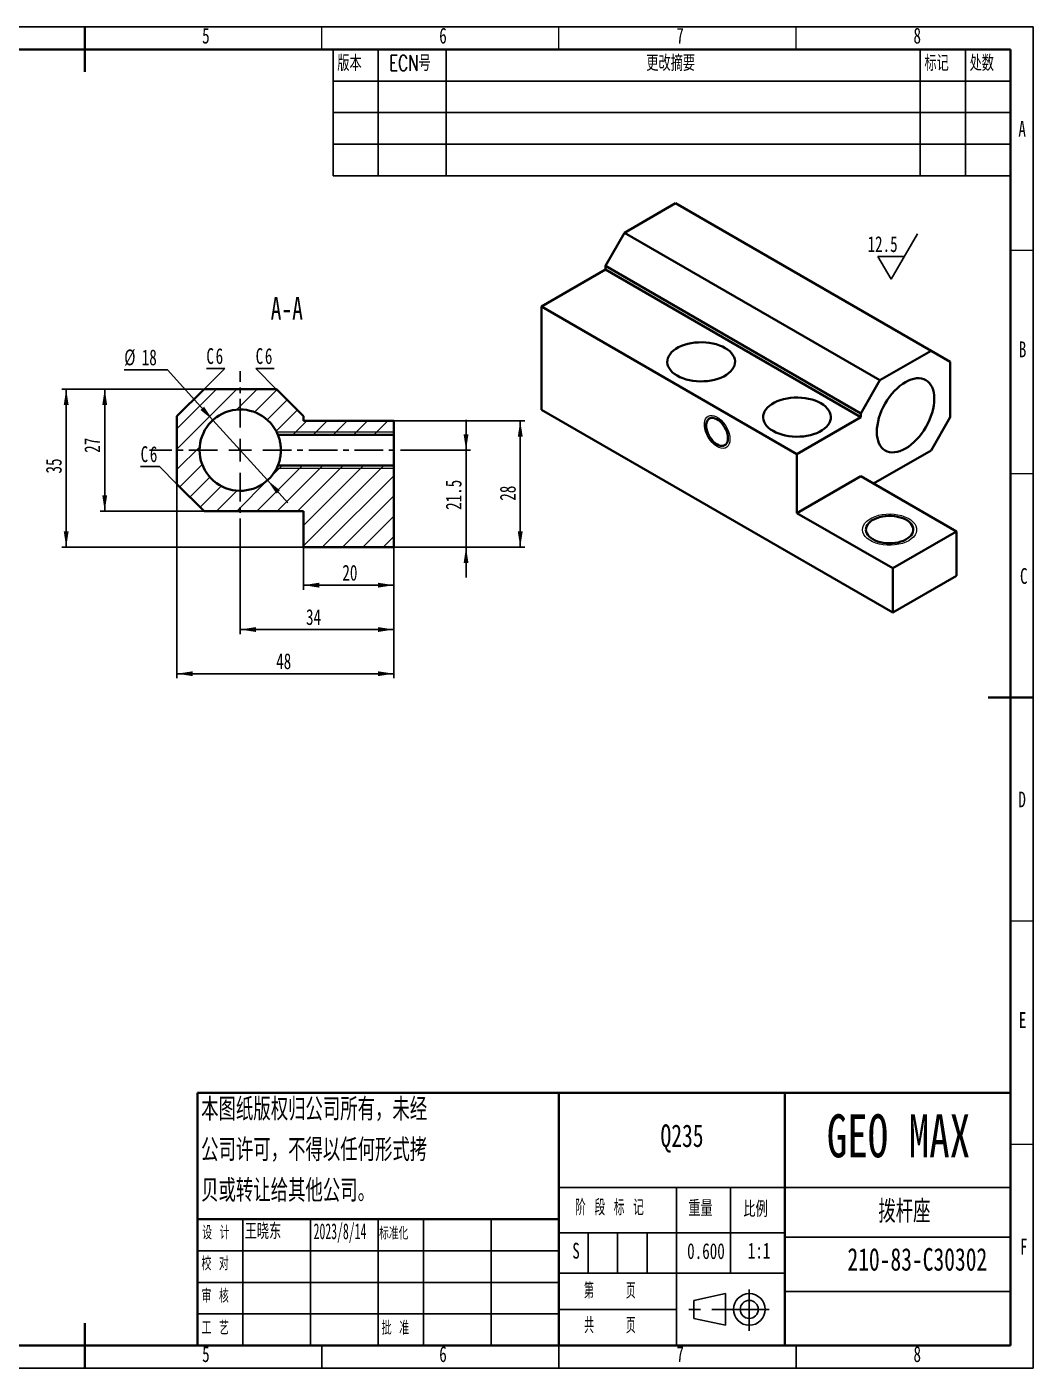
# Model space of a CAD drawing. Header units: millimetres. Extents: x 0 to 420, y 0 to 297.
# Drawn here: x 197.2 to 420, y 0 to 297 of the extents above; entities that cross this region are included whole.
import ezdxf

# ---------------------------------------------------------------- set-up
doc = ezdxf.new("R2010")
doc.units = ezdxf.units.MM
for name, pattern in [('CENTER', [10.16, 6.35, -1.27, 1.27, -1.27]), ('CENTERX2', [20.32, 12.7, -2.54, 2.54, -2.54]), ('HIDDEN', [1.905, 1.27, -0.635])]:
    doc.linetypes.add(name, pattern=pattern)
for name, color, linetype in [('中心线', 1, 'CENTER'), ('注释层', 5, 'Continuous'), ('细实线', 7, 'Continuous')]:
    doc.layers.add(name, color=color, linetype=linetype)
doc.layers.add('粗实线', color=7, linetype='Continuous', lineweight=35)
doc.layers.add('粗虚线', color=7, linetype='HIDDEN', lineweight=35)
doc.styles.add('SLDTEXTSTYLE0', font='TXT', dxfattribs={"width": 0.7, "bigfont": 'bigfont'})
doc.styles.add('SLDTEXTSTYLE1', font='TXT', dxfattribs={"width": 0.7})
doc.styles.add('SLDTEXTSTYLE3', font='TXT', dxfattribs={"width": 0.566667, "bigfont": 'bigfont'})
doc.styles.add('SLDTEXTSTYLE4', font='TXT', dxfattribs={"width": 0.633333, "bigfont": 'bigfont'})
doc.styles.add('SLDTEXTSTYLE5', font='TXT', dxfattribs={"width": 0.614286, "bigfont": 'bigfont'})
doc.styles.add('SLDTEXTSTYLE6', font='TXT', dxfattribs={"width": 0.545403})
doc.dimstyles.new('SLDDIMSTYLE0', dxfattribs={"dimtxt": 3.5, "dimasz": 3.5, "dimexe": 0, "dimexo": 0.0625, "dimgap": 0.875, "dimtad": 2, "dimdec": 3, "dimrnd": 1e-09, "dimzin": 12, "dimdsep": 46, "dimtxsty": 'SLDTEXTSTYLE1', "dimsah": 1, "dimcen": 0.09, "dimadec": 0, "dimazin": 3, "dimtfac": 1, "dimtdec": 3, "dimtofl": 0, "dimtmove": 0, "dimatfit": 3, "dimfxl": 0, "dimfrac": 2, "dimtolj": 1, "dimtzin": 12, "dimarcsym": 0})
doc.dimstyles.new('SLDDIMSTYLE1', dxfattribs={"dimtxt": 3.5, "dimasz": 3.5, "dimexe": 0, "dimexo": 0.0625, "dimgap": 0.875, "dimtad": 2, "dimdec": 3, "dimrnd": 1e-09, "dimzin": 12, "dimdsep": 46, "dimtxsty": 'SLDTEXTSTYLE1', "dimsah": 1, "dimcen": 0.09, "dimadec": 0, "dimazin": 3, "dimtfac": 1, "dimtdec": 3, "dimtmove": 0, "dimatfit": 0, "dimfxl": 0, "dimfrac": 2, "dimtolj": 1, "dimtzin": 12, "dimarcsym": 0})
doc.dimstyles.new('SLDDIMSTYLE3', dxfattribs={"dimtxt": 3.5, "dimasz": 3.5, "dimexe": 0, "dimexo": 0.0625, "dimgap": 0.875, "dimtad": 0, "dimtih": 1, "dimtoh": 1, "dimdec": 3, "dimrnd": 1e-09, "dimzin": 12, "dimdsep": 46, "dimtxsty": 'SLDTEXTSTYLE1', "dimsah": 1, "dimcen": 0, "dimadec": 0, "dimazin": 3, "dimtfac": 1, "dimtdec": 3, "dimtmove": 0, "dimatfit": 3, "dimfxl": 0, "dimfrac": 2, "dimtolj": 1, "dimtzin": 12, "dimarcsym": 0})

# ---------------------------------------------------------------- blocks, each defined once
blk = doc.blocks.new('SW_NOTE_0_1')
at = {"layer": '注释层', "color": 0, "char_height": 5, "attachment_point": 1, "style": 'SLDTEXTSTYLE0'}
for s, insert in [('本图纸版权归公司所有，未经', (0, 6.45)), ('公司许可，不得以任何形式拷', (0, -2.55)), ('贝或转让给其他公司。', (0, -11.55))]:
    blk.add_mtext(s, dxfattribs=dict(at, insert=insert))
blk = doc.blocks.new('SW_SFSYMBOL_0')
at = {"layer": '注释层', "color": 0}
for p, q in [((5.2, -5), (11.1, 5)), ((5.2, -5), (2.25, 0)), ((8.15, 0), (2.25, 0))]:
    blk.add_line(p, q, dxfattribs=at)
at = {"layer": '注释层', "color": 0, "insert": (0, 4.51), "char_height": 3.5, "attachment_point": 1, "style": 'SLDTEXTSTYLE1'}
blk.add_mtext('12.5', dxfattribs=at)
blk = doc.blocks.new('SW_TABLEANNOTATION_0')
at = {"layer": '注释层', "color": 0}
for p, q in [((0, 0), (0, -7)), ((0, 0), (10, 0)), ((0, 0), (0, -28)), ((150, 0), (0, 0)), ((10, 0), (10, -7)), ((10, 0), (25, 0)), ((25, 0), (25, -7)), ((25, 0), (130, 0)), ((130, 0), (130, -7)), ((130, 0), (140, 0)), ((140, 0), (140, -7)), ((140, 0), (150, 0)), ((150, 0), (150, -7)), ((150, -28), (150, 0)), ((0, -7), (0, -14)), ((0, -7), (10, -7)), ((10, -7), (10, -14)), ((10, -7), (25, -7)), ((25, -7), (25, -14)), ((25, -7), (130, -7)), ((130, -7), (130, -14)), ((130, -7), (140, -7)), ((140, -7), (140, -14)), ((140, -7), (150, -7)), ((150, -7), (150, -14)), ((0, -14), (0, -21)), ((0, -14), (10, -14)), ((10, -14), (10, -21)), ((10, -14), (25, -14)), ((25, -14), (25, -21)), ((25, -14), (130, -14)), ((130, -14), (130, -21)), ((130, -14), (140, -14)), ((140, -14), (140, -21)), ((140, -14), (150, -14)), ((150, -14), (150, -21)), ((0, -21), (0, -28)), ((0, -21), (10, -21)), ((10, -21), (10, -28)), ((10, -21), (25, -21)), ((25, -21), (25, -28)), ((25, -21), (130, -21)), ((130, -21), (130, -28)), ((130, -21), (140, -21)), ((140, -21), (140, -28)), ((140, -21), (150, -21)), ((150, -21), (150, -28)), ((0, -28), (10, -28)), ((0, -28), (150, -28)), ((10, -28), (25, -28)), ((25, -28), (130, -28)), ((130, -28), (140, -28)), ((140, -28), (150, -28))]:
    blk.add_line(p, q, dxfattribs=at)
at = {"layer": '注释层', "color": 0, "char_height": 3.5, "attachment_point": 1, "style": 'SLDTEXTSTYLE0'}
for s, insert in [('版本', (0.93, -1.28)), ('ECN号', (12.41, -1.28)), ('更改摘要', (69.35, -1.28)), ('标记', (130.93, -1.28)), ('处数', (140.93, -1.28))]:
    blk.add_mtext(s, dxfattribs=dict(at, insert=insert))
blk = doc.blocks.new('_D_14')
at = {"layer": '注释层'}
for p, q in [((258.43, 181.77), (258.43, 172.37)), ((278.43, 181.77), (278.43, 172.37)), ((258.43, 173.37), (278.43, 173.37))]:
    blk.add_line(p, q, dxfattribs=at)
for points in [[(258.43, 173.37), (261.93, 172.83), (261.93, 173.91)], [(278.43, 173.37), (274.93, 173.91), (274.93, 172.83)]]:
    blk.add_solid(points, dxfattribs=at)
at = {"layer": '注释层', "insert": (267.05, 177.88), "char_height": 3.5, "attachment_point": 1, "style": 'SLDTEXTSTYLE1'}
blk.add_mtext('20', dxfattribs=at)
blk = doc.blocks.new('_D_15')
at = {"layer": '注释层'}
for p, q in [((294.43, 203.27), (294.43, 210)), ((282.11, 203.27), (295.43, 203.27)), ((294.43, 181.77), (294.43, 203.27)), ((278.43, 181.77), (295.43, 181.77)), ((294.43, 181.77), (294.43, 175.04))]:
    blk.add_line(p, q, dxfattribs=at)
for points in [[(294.43, 203.27), (294.97, 206.77), (293.89, 206.77)], [(294.43, 181.77), (293.89, 178.27), (294.97, 178.27)]]:
    blk.add_solid(points, dxfattribs=at)
at = {"layer": '注释层', "insert": (289.92, 190.04), "char_height": 3.5, "attachment_point": 1, "rotation": 90, "style": 'SLDTEXTSTYLE1'}
blk.add_mtext('21.5', dxfattribs=at)
blk = doc.blocks.new('_D_16')
at = {"layer": '注释层'}
for p, q in [((278.43, 209.77), (307.43, 209.77)), ((306.43, 209.77), (306.43, 181.77)), ((278.43, 181.77), (307.43, 181.77))]:
    blk.add_line(p, q, dxfattribs=at)
for points in [[(306.43, 209.77), (305.89, 206.27), (306.97, 206.27)], [(306.43, 181.77), (306.97, 185.27), (305.89, 185.27)]]:
    blk.add_solid(points, dxfattribs=at)
at = {"layer": '注释层', "insert": (301.92, 192.07), "char_height": 3.5, "attachment_point": 1, "rotation": 90, "style": 'SLDTEXTSTYLE1'}
blk.add_mtext('28', dxfattribs=at)
blk = doc.blocks.new('_D_17')
at = {"layer": '注释层'}
for p, q in [((244.43, 182.03), (244.43, 162.55)), ((278.43, 181.77), (278.43, 162.55)), ((278.43, 163.55), (244.43, 163.55))]:
    blk.add_line(p, q, dxfattribs=at)
for points in [[(244.43, 163.55), (247.93, 163.01), (247.93, 164.09)], [(278.43, 163.55), (274.93, 164.09), (274.93, 163.01)]]:
    blk.add_solid(points, dxfattribs=at)
at = {"layer": '注释层', "insert": (259, 168.06), "char_height": 3.5, "attachment_point": 1, "style": 'SLDTEXTSTYLE1'}
blk.add_mtext('34', dxfattribs=at)
blk = doc.blocks.new('_D_18')
at = {"layer": '注释层'}
for p, q in [((236.43, 216.77), (204.9, 216.77)), ((205.9, 181.77), (205.9, 216.77)), ((258.43, 181.77), (204.9, 181.77))]:
    blk.add_line(p, q, dxfattribs=at)
for points in [[(205.9, 216.77), (205.36, 213.27), (206.44, 213.27)], [(205.9, 181.77), (206.44, 185.27), (205.36, 185.27)]]:
    blk.add_solid(points, dxfattribs=at)
at = {"layer": '注释层', "insert": (201.39, 198.1), "char_height": 3.5, "attachment_point": 1, "rotation": 90, "style": 'SLDTEXTSTYLE1'}
blk.add_mtext('35', dxfattribs=at)
blk = doc.blocks.new('_D_19')
at = {"layer": '注释层'}
for p, q in [((236.43, 216.77), (213.43, 216.77)), ((214.43, 189.77), (214.43, 216.77)), ((236.43, 189.77), (213.43, 189.77))]:
    blk.add_line(p, q, dxfattribs=at)
for points in [[(214.43, 216.77), (213.89, 213.27), (214.97, 213.27)], [(214.43, 189.77), (214.97, 193.27), (213.89, 193.27)]]:
    blk.add_solid(points, dxfattribs=at)
at = {"layer": '注释层', "insert": (209.92, 202.67), "char_height": 3.5, "attachment_point": 1, "rotation": 90, "style": 'SLDTEXTSTYLE1'}
blk.add_mtext('27', dxfattribs=at)
blk = doc.blocks.new('_D_20')
at = {"layer": '注释层'}
for p, q in [((230.43, 195.77), (230.43, 152.77)), ((278.43, 181.77), (278.43, 152.77)), ((230.43, 153.77), (278.43, 153.77))]:
    blk.add_line(p, q, dxfattribs=at)
for points in [[(230.43, 153.77), (233.93, 153.23), (233.93, 154.3)], [(278.43, 153.77), (274.93, 154.3), (274.93, 153.23)]]:
    blk.add_solid(points, dxfattribs=at)
at = {"layer": '注释层', "insert": (252.4, 158.28), "char_height": 3.5, "attachment_point": 1, "style": 'SLDTEXTSTYLE1'}
blk.add_mtext('48', dxfattribs=at)
blk = doc.blocks.new('SW_CHAMFER_DIMENSION_0')
at = {"layer": '注释层', "color": 0}
for p, q in [((-0.51, -4.57), (4.06, 0)), ((4.06, 0), (0, 0))]:
    blk.add_line(p, q, dxfattribs=at)
at = {"layer": '注释层', "color": 0, "char_height": 3.5, "attachment_point": 1, "style": 'SLDTEXTSTYLE1'}
for s, insert in [('C', (0, 4.51)), ('6', (2.04, 4.51))]:
    blk.add_mtext(s, dxfattribs=dict(at, insert=insert))
blk = doc.blocks.new('SW_CHAMFER_DIMENSION_1')
at = {"layer": '注释层', "color": 0}
for p, q in [((4.2, 0), (0, 0)), ((8.05, -3.86), (4.2, 0))]:
    blk.add_line(p, q, dxfattribs=at)
at = {"layer": '注释层', "color": 0, "char_height": 3.5, "attachment_point": 1, "style": 'SLDTEXTSTYLE1'}
for s, insert in [('C', (0, 4.51)), ('6', (2.04, 4.51))]:
    blk.add_mtext(s, dxfattribs=dict(at, insert=insert))
blk = doc.blocks.new('SW_CHAMFER_DIMENSION_2')
at = {"layer": '注释层', "color": 0}
for p, q in [((4.58, -4.57), (0.01, 0)), ((0.01, 0), (4.07, 0))]:
    blk.add_line(p, q, dxfattribs=at)
at = {"layer": '注释层', "color": 0, "char_height": 3.5, "attachment_point": 1, "style": 'SLDTEXTSTYLE1'}
for s, insert in [('C', (0, 4.51)), ('6', (2.04, 4.51))]:
    blk.add_mtext(s, dxfattribs=dict(at, insert=insert))
blk = doc.blocks.new('_D_21')
at = {"layer": '注释层'}
for p, q in [((228.3, 221.05), (218.76, 221.05)), ((238.39, 209.93), (228.3, 221.05)), ((250.48, 196.6), (238.39, 209.93)), ((250.48, 196.6), (255, 191.62))]:
    blk.add_line(p, q, dxfattribs=at)
for points in [[(238.39, 209.93), (236.43, 212.89), (235.63, 212.16)], [(250.48, 196.6), (252.43, 193.65), (253.23, 194.37)]]:
    blk.add_solid(points, dxfattribs=at)
at = {"layer": '注释层', "char_height": 3.5, "attachment_point": 1, "style": 'SLDTEXTSTYLE1'}
for s, insert in [('%%c', (218.76, 225.56)), ('18', (222.63, 225.56))]:
    blk.add_mtext(s, dxfattribs=dict(at, insert=insert))
blk = doc.blocks.new('SW_CENTERMARKSYMBOL_2')
at = {"layer": '中心线', "color": 0}
for p, q in [((0, 5), (0, 17.52)), ((-5, 0), (-20.11, 0)), ((0, 0), (-2.5, 0)), ((0, 0), (0, 2.5)), ((0, 0), (0, -2.5)), ((0, 0), (2.5, 0)), ((5, 0), (37.68, 0)), ((0, -5), (0, -21.24))]:
    blk.add_line(p, q, dxfattribs=at)

msp = doc.modelspace()

# ---------------------------------------------------------------- hatches: boundary and pattern name
at = {"layer": '注释层', "linetype": 'Continuous', "lineweight": 18}
h = msp.add_hatch(dxfattribs=at)
h.set_pattern_fill('ANSI31', color=256, angle=3e-322, style=0)
edge = h.paths.add_edge_path(flags=0)
edge.add_line((252.433, 216.7661), (236.433, 216.7661))
edge.add_line((236.433, 216.7661), (230.433, 210.7661))
edge.add_line((230.433, 210.7661), (230.433, 195.7661))
edge.add_line((230.433, 195.7661), (236.433, 189.7661))
edge.add_line((236.433, 189.7661), (258.433, 189.7661))
edge.add_line((258.433, 189.7661), (258.433, 181.7661))
edge.add_line((258.433, 181.7661), (278.433, 181.7661))
edge.add_line((278.433, 181.7661), (278.433, 199.8661))
edge.add_line((278.433, 199.8661), (252.7661, 199.8661))
edge.add_arc((244.433, 203.2661), 9, 22.196101, 337.803899, ccw=False)
edge.add_line((252.7661, 206.6661), (278.433, 206.6661))
edge.add_line((278.433, 206.6661), (278.433, 209.7661))
edge.add_line((278.433, 209.7661), (258.433, 209.7661))
edge.add_line((258.433, 209.7661), (258.433, 210.7661))
edge.add_line((258.433, 210.7661), (252.433, 216.7661))

# ---------------------------------------------------------------- linework, layer by layer
at = {"color": 7, "linetype": 'Continuous', "lineweight": 35}
for p, q in [((340.829, 257.93), (329.5153, 251.3988)), ((397.3975, 225.2737), (340.829, 257.93)), ((325.2726, 244.0503), (329.5153, 251.3988)), ((329.5153, 251.3988), (386.0838, 218.7424)), ((381.8412, 211.394), (325.2726, 244.0503)), ((325.2726, 244.0503), (325.2726, 243.2338)), ((311.1305, 235.0697), (325.2726, 243.2338)), ((381.8412, 210.5774), (325.2726, 243.2338)), ((311.1305, 235.0697), (311.1305, 212.2065)), ((367.699, 202.4133), (311.1305, 235.0697)), ((397.3975, 225.2737), (386.0838, 218.7424)), ((401.6401, 222.8237), (397.3975, 225.2737)), ((401.6401, 210.5756), (401.6401, 222.8237)), ((386.0838, 218.7424), (381.8412, 211.394)), ((236.433, 216.7661), (230.433, 210.7661)), ((252.433, 216.7661), (236.433, 216.7661)), ((258.433, 210.7661), (252.433, 216.7661)), ((311.1305, 212.2065), (388.9122, 167.3041)), ((381.8412, 210.5774), (381.8412, 211.394)), ((230.433, 210.7661), (230.433, 195.7661)), ((258.433, 210.7661), (258.433, 209.7661)), ((258.433, 209.7661), (278.433, 209.7661)), ((278.433, 206.6661), (278.433, 209.7661)), ((381.8412, 210.5774), (367.699, 202.4133)), ((397.3975, 203.2271), (401.6401, 210.5756)), ((278.433, 206.6661), (252.7661, 206.6661)), ((278.433, 199.8661), (278.433, 206.6661)), ((367.699, 202.4133), (367.699, 189.3487)), ((397.3975, 203.2271), (384.67, 195.8797)), ((252.7661, 199.8661), (278.433, 199.8661)), ((278.433, 181.7661), (278.433, 199.8661)), ((381.8412, 197.5128), (367.699, 189.3487)), ((381.8412, 197.5128), (403.0544, 185.2667)), ((230.433, 195.7661), (236.433, 189.7661)), ((236.433, 189.7661), (258.433, 189.7661)), ((258.433, 181.7661), (258.433, 189.7661)), ((367.699, 189.3487), (388.9122, 177.1026)), ((403.0544, 185.2667), (388.9122, 177.1026)), ((403.0544, 175.4682), (403.0544, 185.2667)), ((278.433, 181.7661), (258.433, 181.7661)), ((388.9122, 167.3041), (388.9122, 177.1026)), ((388.9122, 167.3041), (403.0544, 175.4682))]:
    msp.add_line(p, q, dxfattribs=at)
at = {"color": 7, "linetype": 'Continuous', "lineweight": 18}
for p, q in [((278.433, 207.2661), (252.5441, 207.2661)), ((252.5441, 199.2661), (278.433, 199.2661))]:
    msp.add_line(p, q, dxfattribs=at)
at = {"color": 7, "linetype": 'Continuous', "lineweight": 25}
for p, q in [((252.5441, 207.2661), (252.5441, 207.1661)), ((252.5441, 199.3661), (252.5441, 199.2661))]:
    msp.add_line(p, q, dxfattribs=at)
at = {"color": 7, "linetype": 'Continuous', "lineweight": 35, "flags": 128}
for points in [[(341.1825, 219.762), (341.787, 219.449), (342.4466, 219.1755), (343.1535, 218.9447), (343.8995, 218.7595), (344.6758, 218.6219), (345.4733, 218.5335), (346.2827, 218.4955), (347.0945, 218.5082), (347.8992, 218.5715), (348.6872, 218.6846), (349.4495, 218.8463), (350.177, 219.0546), (350.8613, 219.307), (351.4942, 219.6008), (352.0685, 219.9323), (352.5772, 220.2976), (353.0146, 220.6927), (353.3754, 221.1126), (353.6555, 221.5527), (353.8514, 222.0076), (353.9611, 222.4722), (353.9831, 222.9408), (353.9172, 223.4081), (353.7641, 223.8685), (353.5258, 224.3166), (353.2049, 224.7473), (352.8052, 225.1554), (352.3314, 225.5361), (351.7891, 225.8851), (351.1846, 226.1981), (350.5251, 226.4716), (349.8182, 226.7024), (349.0722, 226.8876), (348.2958, 227.0252), (347.4983, 227.1136), (346.6889, 227.1516), (345.8771, 227.1389), (345.0725, 227.0756), (344.2844, 226.9625), (343.5221, 226.8008), (342.7946, 226.5925), (342.1104, 226.34), (341.4774, 226.0463), (340.9032, 225.7148), (340.3944, 225.3494), (339.957, 224.9544), (339.5962, 224.5344), (339.3162, 224.0944), (339.1202, 223.6395), (339.0106, 223.1749), (338.9886, 222.7063), (339.0545, 222.239), (339.2075, 221.7786), (339.4459, 221.3305), (339.7668, 220.8998), (340.1664, 220.4917), (340.6402, 220.111), (341.1825, 219.762)], [(398.1046, 214.6586), (398.074, 215.3612), (397.9823, 216.0217), (397.8306, 216.6337), (397.6202, 217.1912), (397.3532, 217.689), (397.0321, 218.1223), (396.6601, 218.4868), (396.2406, 218.779), (395.7779, 218.9962), (395.2763, 219.1362), (394.7406, 219.1977), (394.176, 219.1802), (393.588, 219.0837), (392.9822, 218.9092), (392.3644, 218.6583), (391.7406, 218.3336), (391.1169, 217.9381), (390.4991, 217.4757), (389.8933, 216.9507), (389.3053, 216.3683), (388.7407, 215.7341), (388.205, 215.0541), (387.7034, 214.3349), (387.2406, 213.5834), (386.8212, 212.8069), (386.4492, 212.0129), (386.1281, 211.209), (385.8611, 210.4029), (385.6507, 209.6024), (385.499, 208.8152), (385.4073, 208.0489), (385.3767, 207.3109), (385.4073, 206.6083), (385.499, 205.9478), (385.6507, 205.3359), (385.8611, 204.7783), (386.1281, 204.2805), (386.4492, 203.8473), (386.8212, 203.4828), (387.2406, 203.1905), (387.7034, 202.9734), (388.205, 202.8333), (388.7407, 202.7718), (389.3053, 202.7894), (389.8933, 202.8859), (390.4991, 203.0604), (391.1169, 203.3112), (391.7406, 203.6359), (392.3644, 204.0314), (392.9822, 204.4938), (393.588, 205.0188), (394.176, 205.6012), (394.7406, 206.2355), (395.2763, 206.9155), (395.7779, 207.6347), (396.2406, 208.3861), (396.6601, 209.1626), (397.0321, 209.9566), (397.3532, 210.7606), (397.6202, 211.5667), (397.8306, 212.3671), (397.9823, 213.1543), (398.074, 213.9206), (398.1046, 214.6586)], [(362.3957, 207.5159), (363.0002, 207.2028), (363.6598, 206.9293), (364.3667, 206.6986), (365.1127, 206.5134), (365.889, 206.3757), (366.6865, 206.2874), (367.4959, 206.2494), (368.3077, 206.2621), (369.1124, 206.3253), (369.9004, 206.4385), (370.6627, 206.6001), (371.3902, 206.8084), (372.0745, 207.0609), (372.7074, 207.3546), (373.2817, 207.6861), (373.7904, 208.0515), (374.2278, 208.4465), (374.5886, 208.8665), (374.8687, 209.3066), (375.0646, 209.7615), (375.1743, 210.226), (375.1963, 210.6947), (375.1304, 211.1619), (374.9773, 211.6223), (374.739, 212.0705), (374.4181, 212.5011), (374.0184, 212.9092), (373.5446, 213.29), (373.0023, 213.639), (372.3978, 213.952), (371.7383, 214.2255), (371.0314, 214.4562), (370.2854, 214.6415), (369.5091, 214.7791), (368.7115, 214.8674), (367.9021, 214.9055), (367.0903, 214.8928), (366.2857, 214.8295), (365.4976, 214.7164), (364.7353, 214.5547), (364.0078, 214.3464), (363.3236, 214.0939), (362.6906, 213.8002), (362.1164, 213.4687), (361.6076, 213.1033), (361.1702, 212.7083), (360.8094, 212.2883), (360.5294, 211.8483), (360.3334, 211.3933), (360.2238, 210.9288), (360.2018, 210.4602), (360.2677, 209.9929), (360.4207, 209.5325), (360.6591, 209.0844), (360.98, 208.6537), (361.3797, 208.2456), (361.8534, 207.8649), (362.3957, 207.5159)], [(352.4255, 205.923), (352.3944, 206.3864), (352.3018, 206.8736), (352.1501, 207.3722), (351.9433, 207.8692), (351.6868, 208.3517), (351.3871, 208.8073), (351.052, 209.2241), (350.6902, 209.5914), (350.3111, 209.8996), (349.9245, 210.1408), (349.5405, 210.3087), (349.1688, 210.3989), (348.8193, 210.4092), (348.5008, 210.3392), (348.2218, 210.1908), (347.9894, 209.9678), (347.8096, 209.676), (347.687, 209.3229), (347.625, 208.9177), (347.625, 208.4709), (347.687, 207.9941), (347.8096, 207.4996), (347.9894, 207.0002), (348.2218, 206.5088), (348.5008, 206.0382), (348.8193, 205.6006), (349.1688, 205.2073), (349.5405, 204.8684), (349.9245, 204.5928), (350.3111, 204.3876), (350.6902, 204.2582), (351.052, 204.2078), (351.3871, 204.2377), (351.6868, 204.3473), (351.9433, 204.5336), (352.1501, 204.7918), (352.3018, 205.1153), (352.3944, 205.4957), (352.4255, 205.923)], [(384.4928, 183.5318), (384.998, 183.2753), (385.5559, 183.0583), (386.1572, 182.8842), (386.7922, 182.7559), (387.4504, 182.6756), (388.121, 182.6445), (388.7929, 182.6632), (389.4552, 182.7313), (390.097, 182.8477), (390.7077, 183.0106), (391.2774, 183.2172), (391.7965, 183.4642), (392.2567, 183.7475), (392.6504, 184.0624), (392.9711, 184.4038), (393.2135, 184.7661), (393.3737, 185.1433), (393.449, 185.5292), (393.4383, 185.9175), (393.3416, 186.3018), (393.1605, 186.6759), (392.8981, 187.0335), (392.5586, 187.3687), (392.1476, 187.6762), (391.6719, 187.9508), (391.1393, 188.1881), (390.5585, 188.384), (389.9391, 188.5355), (389.2912, 188.6401), (388.6254, 188.6959), (387.9528, 188.7021), (387.2843, 188.6586), (386.6309, 188.5662), (386.0033, 188.4262), (385.4119, 188.2411), (384.8664, 188.0138), (384.3757, 187.7481), (383.9479, 187.4484), (383.59, 187.1196), (383.3078, 186.767), (383.1061, 186.3965), (382.9881, 186.0142), (382.9558, 185.6263), (383.0096, 185.2392), (383.1488, 184.8592), (383.371, 184.4926), (383.6726, 184.1455), (384.0486, 183.8234), (384.4928, 183.5318)]]:
    msp.add_lwpolyline(points, dxfattribs=at)
at = {"color": 7, "linetype": 'Continuous', "lineweight": 18, "flags": 128}
for points in [[(352.8497, 205.6781), (352.8043, 205.1212), (352.6694, 204.6346), (352.4494, 204.234), (352.1514, 203.9324), (351.7848, 203.7393), (351.3617, 203.661), (350.8954, 203.7001), (350.401, 203.8551), (349.8945, 204.1213), (349.392, 204.49), (348.9097, 204.9493), (348.4632, 205.4846), (348.0667, 206.0785), (347.7331, 206.7121), (347.473, 207.3649), (347.2948, 208.016), (347.2043, 208.6444), (347.2043, 209.23), (347.2948, 209.7538), (347.473, 210.1992), (347.7331, 210.5517), (348.0667, 210.8001), (348.4632, 210.9363), (348.9097, 210.956), (349.392, 210.8585), (349.8945, 210.6471), (350.401, 210.3284), (350.8954, 209.9127), (351.3617, 209.4134), (351.7848, 208.8465), (352.1514, 208.2302), (352.4494, 207.5845), (352.6694, 206.9299), (352.8043, 206.2876), (352.8498, 205.6781)], [(392.4477, 183.2256), (391.7848, 182.8951), (391.0456, 182.6239), (390.2458, 182.4176), (389.4025, 182.2808), (388.5337, 182.2163), (387.6579, 182.2256), (386.7938, 182.3083), (385.9597, 182.4628), (385.1735, 182.6858), (384.4519, 182.9724), (383.8104, 183.3167), (383.2624, 183.7112), (382.8198, 184.1476), (382.492, 184.6165), (382.286, 185.108), (382.2061, 185.6116), (382.2541, 186.1165), (382.4289, 186.612), (382.7268, 187.0875), (383.1415, 187.5329), (383.6641, 187.9388), (384.2835, 188.2963), (384.9865, 188.598), (385.758, 188.8374), (386.5817, 189.0094), (387.4401, 189.1103), (388.3147, 189.138), (389.187, 189.0919), (390.0384, 188.9729), (390.8507, 188.7837), (391.6066, 188.5282), (392.29, 188.2119), (392.8863, 187.8415), (393.3829, 187.4249), (393.7691, 186.9711), (394.0368, 186.4896), (394.1801, 185.9907), (394.1961, 185.4852), (394.0844, 184.9836), (393.8474, 184.4968), (393.4902, 184.0351), (393.0203, 183.6083), (392.4478, 183.2256)]]:
    msp.add_lwpolyline(points, dxfattribs=at)
at = {"color": 7, "linetype": 'Continuous', "lineweight": 35}
msp.add_arc((244.433, 203.2661), 9, 22.196101, 337.803899, dxfattribs=at)
msp.add_open_spline([(252.7661, 199.8661), (252.7661, 199.8661), (252.7752, 199.8881), (252.8104, 199.9766), (252.8364, 200.0427), (252.9, 200.2134), (252.9381, 200.3198), (253.0197, 200.5668), (253.0629, 200.7065), (253.1494, 201.0185), (253.1927, 201.1918), (253.2715, 201.5581), (253.3073, 201.7526), (253.368, 202.166), (253.3921, 202.3813), (253.4245, 202.8173), (253.433, 203.0399), (253.433, 203.4938), (253.4244, 203.7166), (253.3918, 204.1542), (253.3673, 204.3714), (253.3068, 204.7824), (253.2709, 204.9769), (253.1917, 205.345), (253.1484, 205.5174), (253.0192, 205.9829), (252.9312, 206.2349), (252.8363, 206.4899), (252.8102, 206.5562), (252.7752, 206.6442), (252.7661, 206.6661), (252.7661, 206.6661)], degree=3, knots=[0, 0, 0, 0, 0.0625, 0.0625, 0.125, 0.125, 0.1875, 0.1875, 0.25, 0.25, 0.3125, 0.3125, 0.375, 0.375, 0.4375, 0.4375, 0.5, 0.5, 0.5625, 0.5625, 0.625, 0.625, 0.6875, 0.6875, 0.75, 0.75, 0.875, 0.875, 0.9375, 0.9375, 1, 1, 1, 1], dxfattribs=at)
at = {"layer": '粗实线'}
for p, q in [((210, 297), (210, 287)), ((415, 292), (25, 292)), ((415, 5), (415, 292)), ((420, 148.5), (410, 148.5)), ((235, 61), (415, 61)), ((235, 5), (235, 61)), ((314.9996, 5), (314.9996, 61)), ((364.9996, 5), (364.9996, 61)), ((415, 61), (415, 5)), ((235, 33), (314.9996, 33)), ((210, 0), (210, 10)), ((25, 5), (415, 5)), ((415, 5), (235, 5))]:
    msp.add_line(p, q, dxfattribs=at)
at = {"layer": '粗虚线', "color": 5, "linetype": 'Continuous', "lineweight": 18}
for p, q in [((420, 247.5), (415, 247.5)), ((420, 198), (415, 198)), ((420, 99), (415, 99)), ((420, 49.5), (415, 49.5))]:
    msp.add_line(p, q, dxfattribs=at)
at = {"layer": '细实线'}
for p, q in [((0, 297), (420, 297)), ((420, 297), (420, 0)), ((314.9996, 40), (364.9996, 40)), ((340.9996, 40), (340.9996, 21)), ((352.9996, 40), (352.9996, 21)), ((364.9996, 40), (415, 40)), ((245, 5), (245, 33)), ((260, 5), (260, 33)), ((275, 5), (275, 33)), ((285, 33), (285, 5)), ((300, 33), (300, 5)), ((314.9996, 30), (364.9996, 30)), ((321.4996, 30), (321.4996, 21)), ((327.9996, 30), (327.9996, 21)), ((334.4996, 30), (334.4996, 21)), ((364.9996, 29), (415, 29)), ((235, 26), (314.9996, 26)), ((314.9996, 21), (364.9996, 21)), ((340.9996, 5), (340.9996, 21)), ((234.9996, 19), (314.9996, 19)), ((344.8623, 15), (351.8623, 16.5)), ((344.8623, 15), (344.8623, 11)), ((351.8623, 16.5), (351.8623, 9.5)), ((357.1357, 8.2979), (357.1357, 17.3961)), ((364.9996, 17), (415, 17)), ((234.9996, 12), (314.9996, 12)), ((340.9996, 13), (314.9996, 13)), ((344.8623, 11), (351.8623, 9.5)), ((262.5, 5), (262.5, 0)), ((315, 5), (315, 0)), ((367.5, 5), (367.5, 0)), ((0, 0), (420, 0))]:
    msp.add_line(p, q, dxfattribs=at)
at = {"layer": '细实线', "color": 5, "linetype": 'Continuous', "lineweight": 18}
for p, q in [((262.5, 292), (262.5, 297)), ((315, 292), (315, 297)), ((367.5, 292), (367.5, 297))]:
    msp.add_line(p, q, dxfattribs=at)
at = {"layer": '细实线', "linetype": 'CENTERX2'}
msp.add_line((361.5758, 13), (343.6379, 13), dxfattribs=at)
at = {"layer": '细实线'}
for radius in [3.5, 2]:
    msp.add_circle((357.1357, 13), radius, dxfattribs=at)

# ---------------------------------------------------------------- block references
at = {"layer": '中心线'}
msp.add_blockref('SW_CENTERMARKSYMBOL_2', (244.433, 203.2661), dxfattribs=at)
at = {"layer": '注释层'}
for name, p in [('SW_TABLEANNOTATION_0', (265, 292)), ('SW_SFSYMBOL_0', (383.3246, 246.136)), ('SW_CHAMFER_DIMENSION_0', (236.9444, 221.339)), ('SW_CHAMFER_DIMENSION_2', (247.8481, 221.339)), ('SW_CHAMFER_DIMENSION_1', (222.3791, 199.6217)), ('SW_NOTE_0_1', (235.7783, 53.3864))]:
    msp.add_blockref(name, p, dxfattribs=at)

# ---------------------------------------------------------------- texts
for s, insert, char_height, attachment_point, style in [('A-A', (254.7455, 237.142), 5, 2, 'SLDTEXTSTYLE1'), ('Q235', (342.2531, 53.9714), 5, 2, 'SLDTEXTSTYLE1'), ('GEO MAX', (374.3, 56.2083), 9.525, 1, 'SLDTEXTSTYLE1'), ('拨杆座', (391.4899, 37.2152), 5, 2, 'SLDTEXTSTYLE0'), ('王晓东', (245.4318, 32.0671), 3.5, 1, 'SLDTEXTSTYLE0'), ('2023/8/14', (260.6771, 32.0671), 3.5, 1, 'SLDTEXTSTYLE6'), ('S', (318.7908, 27.758), 3.5, 2, 'SLDTEXTSTYLE1'), ('0.600', (347.5549, 27.6737), 3.5, 2, 'SLDTEXTSTYLE1'), ('1:1', (359.312, 27.781), 3.5, 2, 'SLDTEXTSTYLE1'), ('210-83-C30302', (394.3528, 26.599), 5, 2, 'SLDTEXTSTYLE1')]:
    msp.add_mtext(s, dxfattribs=dict(at, insert=insert, char_height=char_height, attachment_point=attachment_point, style=style))
at = {"layer": '细实线', "attachment_point": 1}
for s, insert, char_height, style in [('5', (235.9977, 296.8013), 3.5, 'SLDTEXTSTYLE1'), ('6', (288.4977, 296.8013), 3.5, 'SLDTEXTSTYLE1'), ('7', (340.9977, 296.8013), 3.5, 'SLDTEXTSTYLE1'), ('8', (393.4977, 296.8013), 3.5, 'SLDTEXTSTYLE1'), ('A', (416.725, 276.1791), 3.5, 'SLDTEXTSTYLE1'), ('B', (416.8212, 227.3277), 3.5, 'SLDTEXTSTYLE1'), ('C', (417.0814, 177.1523), 3.5, 'SLDTEXTSTYLE1'), ('D', (416.725, 127.6791), 3.5, 'SLDTEXTSTYLE1'), ('E', (416.8212, 78.8277), 3.5, 'SLDTEXTSTYLE1'), ('阶 段 标 记', (318.585, 37.348), 3.5, 'SLDTEXTSTYLE5'), ('重量', (343.6479, 37.1634), 3.5, 'SLDTEXTSTYLE0'), ('比例', (355.8399, 36.9772), 3.5, 'SLDTEXTSTYLE0'), ('设 计', (236.0055, 31.5045), 3, 'SLDTEXTSTYLE4'), ('标准化', (275.1877, 31.2795), 2.8, 'SLDTEXTSTYLE0'), ('F', (417.0814, 28.6523), 3.5, 'SLDTEXTSTYLE1'), ('校 对', (235.8541, 24.6784), 3, 'SLDTEXTSTYLE4'), ('审 核', (235.8541, 17.4977), 3, 'SLDTEXTSTYLE4'), ('第    页', (320.5668, 18.9021), 3.5, 'SLDTEXTSTYLE3'), ('工 艺', (235.8541, 10.4301), 3, 'SLDTEXTSTYLE4'), ('批 准', (275.7636, 10.4301), 3, 'SLDTEXTSTYLE4'), ('共    页', (320.5717, 11.2248), 3.5, 'SLDTEXTSTYLE3'), ('5', (235.9977, 4.8613), 3.5, 'SLDTEXTSTYLE1'), ('6', (288.4977, 4.8613), 3.5, 'SLDTEXTSTYLE1'), ('7', (340.9977, 4.8613), 3.5, 'SLDTEXTSTYLE1'), ('8', (393.4977, 4.8613), 3.5, 'SLDTEXTSTYLE1')]:
    msp.add_mtext(s, dxfattribs=dict(at, insert=insert, char_height=char_height, style=style))

# ---------------------------------------------------------------- dimensions: what is measured, and where the dimension line sits
at = {"layer": '注释层'}
dim = msp.add_diameter_dim_2p(p1=(238.3854, 209.9314), p2=(250.4807, 196.6009), dimstyle='SLDDIMSTYLE3', dxfattribs=at)
dim.commit()
dim.dimension.update_dxf_attribs({"geometry": '_D_21', "text_midpoint": (222.7358, 223.3758), "dimtype": 163})
for base, p1, p2, dimstyle, picture, middle in [((205.8971, 216.7661), (258.433, 181.7661), (236.433, 216.7661), 'SLDDIMSTYLE0', '_D_18', (205.8971, 200.14)), ((214.433, 216.7661), (236.433, 189.7661), (236.433, 216.7661), 'SLDDIMSTYLE0', '_D_19', (214.433, 204.7027)), ((294.433, 203.2661), (278.433, 181.7661), (282.1133, 203.2661), 'SLDDIMSTYLE1', '_D_15', (294.433, 194.1114)), ((306.433, 181.7661), (278.433, 209.7661), (278.433, 181.7661), 'SLDDIMSTYLE0', '_D_16', (306.433, 194.1114))]:
    dim = msp.add_linear_dim(base=base, p1=p1, p2=p2, angle=90, dimstyle=dimstyle, dxfattribs=at)
    dim.commit()
    dim.dimension.update_dxf_attribs({"geometry": picture, "text_midpoint": middle, "dimtype": 160})
for base, p1, p2, picture, middle in [((278.433, 153.7661), (230.433, 195.7661), (278.433, 181.7661), '_D_20', (254.433, 153.7661)), ((244.433, 163.5469), (278.433, 181.7661), (244.433, 182.0255), '_D_17', (261.0411, 163.5469)), ((278.433, 173.3681), (258.433, 181.7661), (278.433, 181.7661), '_D_14', (269.0844, 173.3681))]:
    dim = msp.add_linear_dim(base=base, p1=p1, p2=p2, dimstyle='SLDDIMSTYLE0', dxfattribs=at)
    dim.commit()
    dim.dimension.update_dxf_attribs({"geometry": picture, "text_midpoint": middle, "dimtype": 160})

doc.saveas('drawing.dxf')
